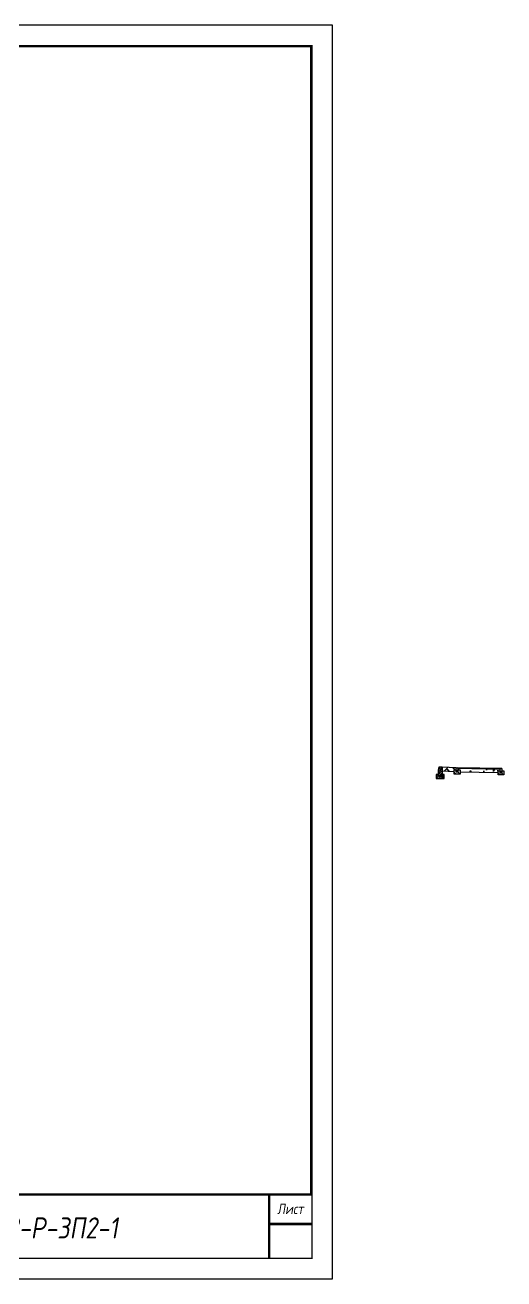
# Model space of a CAD drawing. Extents: x -717 to 1451, y -133302 to 233.
# Drawn here: x 317.1 to 430.5, y -110584.4 to -110287.4 of the extents above; entities that cross this region are included whole.
import ezdxf
from ezdxf.enums import TextEntityAlignment as Align

# ---------------------------------------------------------------- set-up
doc = ezdxf.new("R2010")
doc.units = 0
doc.layers.add('Зарамочное оформление', color=7, linetype='Continuous')
doc.layers.add('КОД_399', color=252, linetype='Continuous')
doc.styles.add('М', font='romand.shx', dxfattribs={"width": 0.8, "oblique": 10, "height": 2.5})

# ---------------------------------------------------------------- blocks, each defined once
blk = doc.blocks.new('Штамп')
at = {"linetype": 'Continuous'}
blk.add_wipeout([(199.95, -411.25), (384.95, -411.25), (384.95, -426.25), (199.95, -426.25)], dxfattribs=at).dxf.layer = 'Зарамочное оформление'
at = {"layer": 'Зарамочное оформление', "linetype": 'Continuous', "lineweight": -3, "const_width": 0.6, "flags": 128}
for points in [[(199.95, -426.25), (199.95, -411.25), (384.95, -411.25)], [(209.95, -411.25), (209.95, -426.25)], [(219.95, -411.25), (219.95, -426.25)], [(229.95, -411.25), (229.95, -426.25)], [(239.95, -411.25), (239.95, -426.25)], [(254.95, -411.25), (254.95, -426.25)], [(264.95, -411.25), (264.95, -426.25)], [(374.95, -411.25), (374.95, -426.25)], [(199.95, -416.25), (264.95, -416.25)], [(374.95, -418.25), (384.95, -418.25)], [(199.95, -421.25), (264.95, -421.25)]]:
    blk.add_lwpolyline(points, dxfattribs=at)
at = {"linetype": 'Continuous', "insert": (319.95, -419.17), "char_height": 5, "width": 110, "attachment_point": 5, "style": 'М'}
blk.add_mtext('{\\Q10;\\W0.8;43/23-Р-ЗП2-1}', dxfattribs=at)
at = {"layer": 'Зарамочное оформление', "linetype": 'Continuous', "style": 'М', "oblique": 10}
for s, width, p in [('Лист', 0.8, (379.95, -414.66)), ('Изм.', 0.8, (204.95, -423.75)), ('Кол.уч.', 0.7, (214.95, -423.75)), ('Лист', 0.8, (224.95, -423.75)), ('N док.', 0.7, (235.28, -423.75)), ('Подпись', 0.8, (247.45, -423.75)), ('Дата', 0.8, (259.95, -423.75))]:
    blk.add_text(s, height=2.5, dxfattribs=dict(at, width=width)).set_placement(p, align=Align.MIDDLE_CENTER)
blk = doc.blocks.new('шифр')
blk.add_blockref('Штамп', (0, -110213))
blk = doc.blocks.new('БР100.30.18')
at = {"linetype": 'Continuous', "lineweight": 13}
h = blk.add_hatch(dxfattribs=at)
h.set_pattern_fill('ANSI35', scale=5)
h.set_pattern_definition([(45, (-1504.996, -4799.2297), (-0.88388348, 0.88388348), []), (45, (-1504.1121, -4799.2297), (-0.88388348, 0.88388348), [1.5625, -0.3125, 0, -0.3125])])
h.paths.add_polyline_path([(0.3, 3.47), (1.8, 3.47), (1.8, -1.03), (0, -1.03), (0, 1.97)])
h = blk.add_hatch(dxfattribs=at)
h.set_pattern_fill('ANSI35', scale=5, angle=90)
h.set_pattern_definition([(135, (-1504.996, -4800.7297), (-0.88388348, -0.88388348), []), (135, (-1504.996, -4799.8458), (-0.88388348, -0.88388348), [1.5625, -0.3125, 0, -0.3125])])
h.paths.add_polyline_path([(-1, -0.03), (0, -0.03), (0, -1.03), (1.8, -1.03), (1.8, -0.03), (2.8, -0.03), (2.8, -2.03), (-1, -2.03)])
at = {"color": 7, "lineweight": 30}
blk.add_lwpolyline([(1.8, -1.03), (0, -1.03), (0, 1.97), (0.3, 3.47), (1.8, 3.47)], close=True, dxfattribs=at)
at = {"linetype": 'Continuous'}
blk.add_lwpolyline([(0, -0.03), (-1, -0.03), (-1, -2.03), (2.8, -2.03), (2.8, -0.03), (1.8, -0.03)], dxfattribs=at)

msp = doc.modelspace()

# ---------------------------------------------------------------- hatches: boundary and pattern name
at = {"linetype": 'Continuous'}
h = msp.add_hatch(dxfattribs=at)
h.set_pattern_fill('AR-HBONE', color=253, scale=0.3)
h.set_pattern_definition([(45, (119.9443, -116269.19), (0, 1.69705627), [3.6, -1.2]), (135, (120.7928, -116268.3414), (1e-16, 1.69705627), [3.6, -1.2])])
h.paths.add_polyline_path([(419.637, -110463.341), (419.637, -110464.341), (419.637, -110464.341)])
h.paths.add_polyline_path([(415.917, -110463.192), (419.237, -110463.341), (419.237, -110463.841), (418.737, -110463.841), (418.737, -110464.219), (415.916, -110464.093)])
at = {"linetype": 'Continuous', "lineweight": 13}
h = msp.add_hatch(dxfattribs=at)
h.set_pattern_fill('ANSI35', scale=5, angle=90)
h.set_pattern_definition([(135, (-1448.4465, -44735.7124), (-0.883883476, -0.883883476), []), (135, (-1448.4465, -44734.8286), (-0.883883476, -0.883883476), [1.5625, -0.3125, 0, -0.3125])])
h.paths.add_polyline_path([(418.737, -110463.841), (419.237, -110463.841), (419.237, -110464.341), (419.637, -110464.341), (419.637, -110463.841), (420.137, -110463.841), (420.137, -110464.841), (418.737, -110464.841)])
at = {"linetype": 'Continuous'}
h = msp.add_hatch(dxfattribs=at)
h.set_pattern_fill('ANSI31', color=256, scale=15, angle=45, style=0)
h.set_pattern_definition([(90, (-1492.492, -115416.9715), (-1.875, 3e-16), [])])
h.paths.add_polyline_path([(429.633, -110463.547), (419.637, -110463.341), (419.637, -110463.541), (429.633, -110463.739)])
at = {"linetype": 'Continuous', "lineweight": 13}
h = msp.add_hatch(dxfattribs=at)
h.set_pattern_fill('ANSI35', scale=5, angle=90)
h.set_pattern_definition([(135, (-1438.051, -44735.9185), (-0.883883476, -0.883883476), []), (135, (-1438.051, -44735.0346), (-0.883883476, -0.883883476), [1.5625, -0.3125, 0, -0.3125])])
h.paths.add_polyline_path([(429.133, -110464.047), (429.633, -110464.047), (429.633, -110464.547), (430.033, -110464.547), (430.033, -110464.047), (430.533, -110464.047), (430.533, -110465.047), (429.133, -110465.047)])
at = {"layer": 'КОД_399'}
h = msp.add_hatch(dxfattribs=at)
h.set_pattern_fill('AR-CONC', scale=0.7, angle=45, style=0)
h.set_pattern_definition([(95, (-1492.574, -115417.0607), (3.860864, 3.2396496), [0.525, -5.775]), (40, (-1492.574, -115417.0607), (-4.409945, 3.036377), [0.42, -4.62]), (145.45144, (-1492.252, -115416.7907), (-0.549081, 6.2760265), [0.4461813, -4.907995]), (91.1842, (-1493.564, -115416.071), (6.101854, 4.4632964), [0.7875, -8.6625]), (141.63564, (-1493.0554, -115415.699), (-0.1953, 9.447982), [0.669272, -7.361996]), (36.18416, (-1493.564, -115416.071), (-0.1953, 9.447982), [0.63, -6.93]), (66, (-1492.8214, -115415.8233), (4.947401, 0.9616773), [0.525, -5.775]), (11, (-1492.8214, -115415.8233), (-2.38496, 4.793659), [0.42, -4.62]), (116.45144, (-1492.409, -115415.743), (2.562441, 5.7553363), [0.4461813, -4.907995]), (82.5, (-1492.574, -115417.0607), (-1.5875523, 1.7079287), [0, -4.564, 0, -4.69, 0, -4.6375]), (52.5, (-1492.574, -115417.0607), (-0.6501106, 3.2543661), [0, -2.674, 0, -4.459, 0, -1.7675]), (12.5, (-1493.6777, -115418.1645), (2.7539272, 2.5306453), [0, -1.75, 0, -5.46, 0, -7.245]), (2.5, (-1494.1727, -115418.6595), (2.3911299, 3.3821186), [0, -2.275, 0, -3.626, 0, -5.145])])
h.paths.add_polyline_path([(429.133, -110464.047), (429.633, -110464.047), (429.633, -110463.739), (419.637, -110463.541), (419.637, -110463.841), (420.137, -110463.841), (420.137, -110464.301), (429.133, -110464.479)])

# ---------------------------------------------------------------- linework, layer by layer
at = {"flags": 128}
msp.add_lwpolyline([(-30.054, -110584.421), (389.946, -110584.421), (389.946, -110287.421), (-30.054, -110287.421)], close=True, dxfattribs=at)
at = {"const_width": 0.6, "flags": 128}
msp.add_lwpolyline([(-10.054, -110579.421), (384.946, -110579.421), (384.946, -110292.421), (-10.054, -110292.421)], close=True, dxfattribs=at)
for points in [[(419.237, -110463.341), (415.917, -110463.192), (415.916, -110464.093), (418.737, -110464.219), (418.737, -110463.841), (419.237, -110463.841), (419.237, -110463.341)], [(419.637, -110463.841), (420.137, -110463.841), (420.137, -110464.841), (418.737, -110464.841), (418.737, -110463.841), (419.237, -110463.841), (419.237, -110464.341), (419.637, -110464.341), (419.637, -110463.841)], [(419.237, -110463.341), (419.637, -110463.341), (419.637, -110464.341), (419.237, -110464.341), (419.237, -110463.341)], [(430.033, -110463.547), (419.637, -110463.341)], [(429.633, -110463.739), (419.637, -110463.541)], [(420.137, -110464.301), (429.133, -110464.479)], [(430.033, -110464.047), (430.533, -110464.047), (430.533, -110465.047), (429.133, -110465.047), (429.133, -110464.047), (429.633, -110464.047), (429.633, -110464.547), (430.033, -110464.547), (430.033, -110464.047)], [(429.633, -110463.547), (430.033, -110463.547), (430.033, -110464.547), (429.633, -110464.547), (429.633, -110463.547)]]:
    msp.add_lwpolyline(points)

# ---------------------------------------------------------------- block references
at = {"lineweight": 18, "xscale": 0.5, "yscale": 0.5, "zscale": 0.5, "rotation": 359.9444632229611}
msp.add_blockref('БР100.30.18', (415.015, -110464.889), dxfattribs=at)

# ---------------------------------------------------------------- texts
at = {"linetype": 'Continuous', "style": 'М', "oblique": 10, "width": 0.8}
msp.add_text('361', height=2.5, dxfattribs=at).set_placement((380.312, -110575.509), align=Align.MIDDLE)

# ---------------------------------------------------------------- next in the draw order: block references
msp.add_blockref('шифр', (0, 59.829))

doc.saveas('drawing.dxf')
